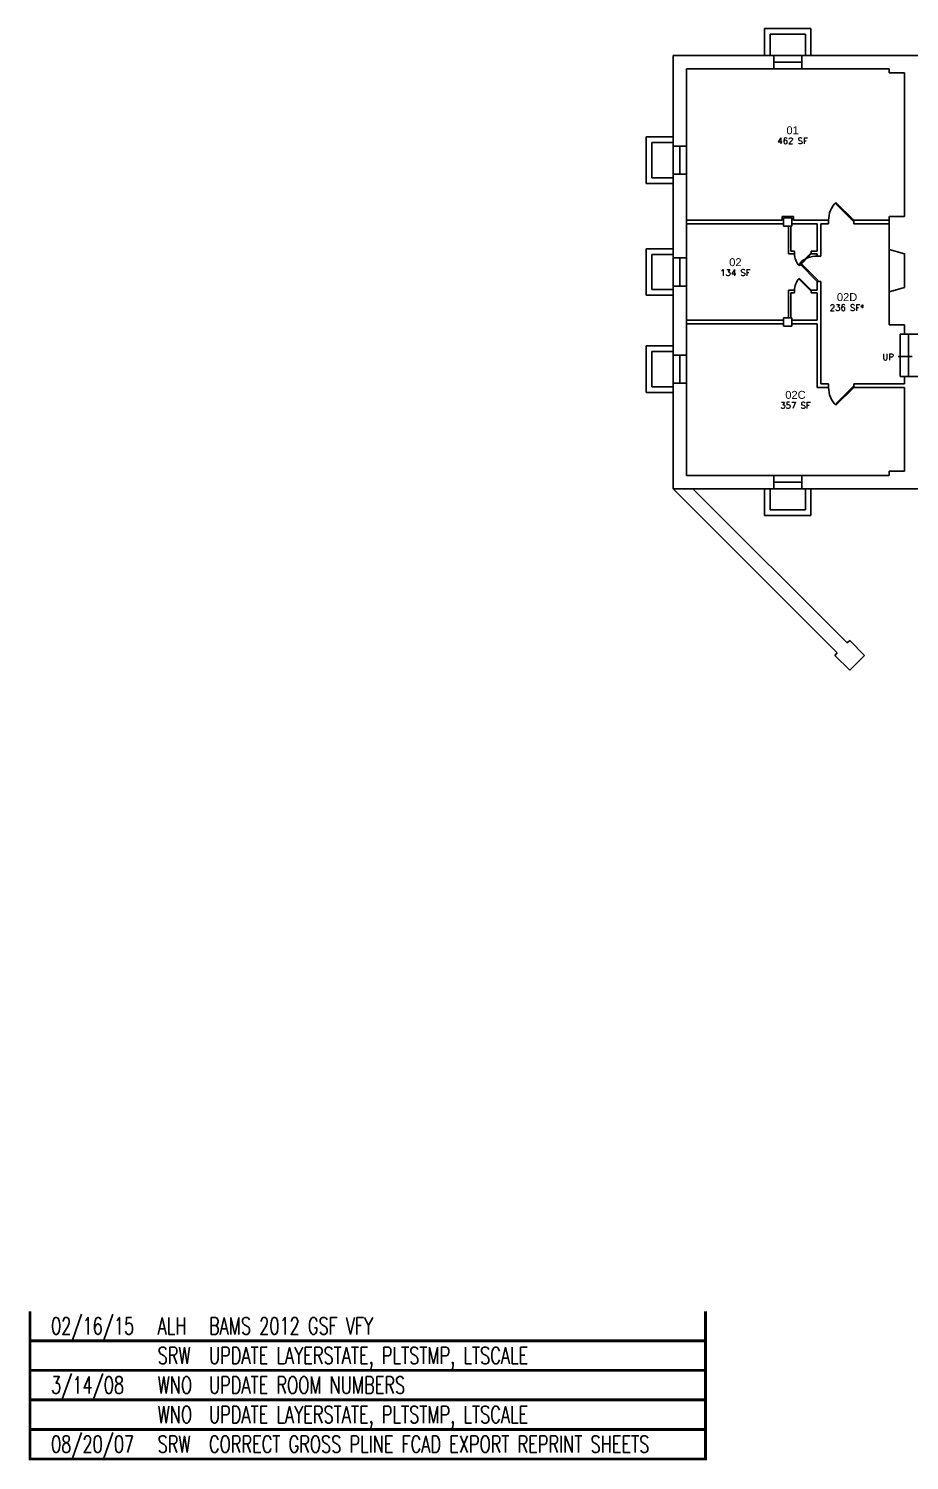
# Model space of a CAD drawing. Header units: inches. Extents: x -346 to 2997, y 75 to 2144.
# Drawn here: x -346 to 906, y 75 to 2110 of the extents above; entities that cross this region are included whole.
import ezdxf
from ezdxf.enums import TextEntityAlignment as Align

# ---------------------------------------------------------------- set-up
doc = ezdxf.new("R2010")
doc.units = ezdxf.units.IN
doc.header["$MEASUREMENT"] = 0
doc.layers.get('0').update_dxf_attribs({"linetype": 'CONTINUOUS'})
for name, color, linetype in [('A-ANNO-REVS', 1, 'CONTINUOUS'), ('A-DOOR', 2, 'CONTINUOUS'), ('A-FLOR-LEVL', 3, 'CONTINUOUS'), ('A-GLAZ', 2, 'CONTINUOUS'), ('A-SPAC-ANOT', 4, 'CONTINUOUS'), ('A-SPAC-RMNO', 4, 'CONTINUOUS'), ('A-SPAC-RMTW', 4, 'CONTINUOUS'), ('A-WALL', 7, 'CONTINUOUS'), ('L-SITE', 1, 'CONTINUOUS'), ('P-FIXT', 3, 'CONTINUOUS'), ('S-COLS', 5, 'CONTINUOUS')]:
    doc.layers.add(name, color=color, linetype=linetype)
doc.styles.add('FAI1', font='arial.ttf')
doc.styles.add('REVS', font='romans.shx', dxfattribs={"width": 0.7})
doc.styles.add('ROMANS', font='romans.shx')
doc.styles.add('simplex', font='simplex.shx')

# ---------------------------------------------------------------- blocks, each defined once
blk = doc.blocks.new('AWI002')
blk.add_line((-0.5, -1), (0.5, -1))
blk = doc.blocks.new('FMGRM1')
at = {"style": 'FAI1'}
for tag, p in [('DATA1', (0, -0.284)), ('DATA2', (0, -0.443)), ('DATA3', (0, -0.602)), ('DATA4', (0, -0.762)), ('DATA5', (0, -0.921))]:
    blk.add_attdef(tag, text='', height=0.117, dxfattribs=at).set_placement(p, align=Align.CENTER)
at = {"layer": 'A-SPAC-RMNO', "style": 'FAI1'}
blk.add_attdef('RMNUMB', text='', height=0.16, dxfattribs=at).set_placement((0, 0), align=Align.MIDDLE)
blk = doc.blocks.new('14_revision')
at = {"const_width": 4}
blk.add_lwpolyline([(960, 42), (960, 0), (0, 0), (0, 42)], dxfattribs=at)
at = {"style": 'REVS', "width": 0.7}
for tag, p in [('REVDATE', (29.9, 21.1)), ('REVINITIALS', (181.4, 21.1)), ('REVREASON', (254.4, 21.1))]:
    blk.add_attdef(tag, text='', height=24, dxfattribs=at).set_placement(p, align=Align.MIDDLE_LEFT)
blk = doc.blocks.new('SREV_UPDATE')
at = {"layer": 'A-ANNO-REVS'}
blk.add_blockref('14_revision', (0, 0), dxfattribs=at).add_auto_attribs({'REVREASON': 'UPDATE LAYERSTATE, PLTSTMP, LTSCALE', 'REVINITIALS': 'SRW'})
blk = doc.blocks.new('ADO101')
for p, q in [((0.465624, -0.034373), (-0.240645, 0.671896)), ((-0.207108, 0.707105), (0.499997, 0)), ((0.499997, 0), (0.465624, -0.034373))]:
    blk.add_line(p, q)
blk.add_arc((0.499997, 0), 0.999997, 135, 180)
blk = doc.blocks.new('ADO001')
for p, q in [((0.207106, 0.707105), (-0.499999, 0)), ((-0.465625, -0.034373), (0.240643, 0.671896)), ((-0.499999, 0), (-0.465625, -0.034373))]:
    blk.add_line(p, q)
blk.add_arc((-0.499999, 0), 0.999997, 0, 45)

msp = doc.modelspace()

# ---------------------------------------------------------------- linework, layer by layer
at = {"layer": 'A-FLOR-LEVL'}
for p, q in [((892.3, 1675.1), (892.3, 1615.1)), ((898.7, 1675.1), (892.3, 1675.1)), ((904.3, 1675.1), (904.3, 1615.1)), ((909.5, 1643.4), (889.7, 1643.4)), ((898.7, 1615.1), (892.3, 1615.1))]:
    msp.add_line(p, q, dxfattribs=at)
at = {"layer": 'A-GLAZ'}
for p, q in [((752.7, 2071.6), (712.7, 2071.6)), ((752.7, 2052.6), (712.7, 2052.6)), ((569.7, 1902.6), (569.7, 1942.6)), ((588.7, 1902.6), (588.7, 1942.6)), ((569.7, 1743.6), (569.7, 1783.6)), ((588.7, 1743.6), (588.7, 1783.6)), ((569.7, 1605.6), (569.7, 1645.6)), ((588.7, 1605.6), (588.7, 1645.6)), ((712.7, 1474.6), (752.7, 1474.6)), ((712.7, 1455.6), (752.7, 1455.6))]:
    msp.add_line(p, q, dxfattribs=at)
at = {"layer": 'A-WALL'}
for p, q in [((699.7, 2109.6), (699.7, 2071.6)), ((765.7, 2109.6), (699.7, 2109.6)), ((707.7, 2101.6), (707.7, 2071.6)), ((757.7, 2101.6), (707.7, 2101.6)), ((757.7, 2071.6), (757.7, 2101.6)), ((765.7, 2071.6), (765.7, 2109.6)), ((917.7, 2071.6), (569.7, 2071.6)), ((569.7, 2071.6), (569.7, 1455.6)), ((712.7, 2071.6), (712.7, 2052.6)), ((752.7, 2071.6), (752.7, 2052.6)), ((588.7, 1474.6), (588.7, 2052.6)), ((588.7, 2052.6), (876.7, 2052.6)), ((876.7, 2046.6), (876.7, 2052.6)), ((898.7, 2046.6), (876.7, 2046.6)), ((898.7, 2046.6), (898.7, 2004.6)), ((898.7, 1842.6), (898.7, 2046.6)), ((531.7, 1955.6), (531.7, 1889.6)), ((569.7, 1955.6), (531.7, 1955.6)), ((539.7, 1947.6), (539.7, 1897.6)), ((569.7, 1947.6), (539.7, 1947.6)), ((569.7, 1942.6), (588.7, 1942.6)), ((539.7, 1897.6), (569.7, 1897.6)), ((569.7, 1902.6), (588.7, 1902.6)), ((531.7, 1889.6), (569.7, 1889.6)), ((588.7, 1837.1), (724.7, 1837.1)), ((588.7, 1832.1), (726.7, 1832.1)), ((724.7, 1837.1), (724.7, 1842.6)), ((724.7, 1842.6), (740.7, 1842.6)), ((738.7, 1832.1), (774.7, 1832.1)), ((740.7, 1842.6), (740.7, 1837.1)), ((740.7, 1837.1), (790.7, 1837.1)), ((774.7, 1832.1), (774.7, 1793.2)), ((779.7, 1832.1), (779.7, 1786.3)), ((779.7, 1832.1), (790.7, 1832.1)), ((790.7, 1837.1), (790.7, 1832.1)), ((826.7, 1837.1), (876.7, 1837.1)), ((826.7, 1837.1), (826.7, 1832.1)), ((826.7, 1832.1), (876.7, 1832.1)), ((733.7, 1828.6), (733.7, 1789.6)), ((737.3, 1828.6), (737.3, 1793.2)), ((531.7, 1796.6), (531.7, 1730.6)), ((569.7, 1796.6), (531.7, 1796.6)), ((737.3, 1793.2), (742.2, 1793.2)), ((766.2, 1793.2), (774.7, 1793.2)), ((539.7, 1788.6), (539.7, 1738.6)), ((569.7, 1788.6), (539.7, 1788.6)), ((569.7, 1783.6), (588.7, 1783.6)), ((733.7, 1789.6), (742.2, 1789.6)), ((766.2, 1789.6), (774.7, 1789.6)), ((774.7, 1789.6), (774.7, 1786.3)), ((779.7, 1786.3), (774.7, 1786.3)), ((779.7, 1750.3), (774.7, 1750.3)), ((774.7, 1750.3), (774.7, 1737.6)), ((779.7, 1750.3), (779.7, 1604.6)), ((531.7, 1730.6), (569.7, 1730.6)), ((539.7, 1738.6), (569.7, 1738.6)), ((569.7, 1743.6), (588.7, 1743.6)), ((733.7, 1698.6), (733.7, 1737.6)), ((733.7, 1737.6), (742.2, 1737.6)), ((737.3, 1698.6), (737.3, 1733.9)), ((737.3, 1733.9), (742.2, 1733.9)), ((766.2, 1737.6), (774.7, 1737.6)), ((766.2, 1733.9), (774.7, 1733.9)), ((774.7, 1733.9), (774.7, 1695.1)), ((726.7, 1695.1), (588.7, 1695.1)), ((726.7, 1690.1), (588.7, 1690.1)), ((774.7, 1695.1), (738.7, 1695.1)), ((774.7, 1690.1), (738.7, 1690.1)), ((774.7, 1690.1), (774.7, 1599.6)), ((898.7, 1675.1), (898.7, 1688.6)), ((928.3, 1675.1), (898.7, 1675.1)), ((569.7, 1658.6), (531.7, 1658.6)), ((531.7, 1658.6), (531.7, 1592.6)), ((569.7, 1650.6), (539.7, 1650.6)), ((539.7, 1650.6), (539.7, 1600.6)), ((569.7, 1645.6), (588.7, 1645.6)), ((898.7, 1615.1), (928.3, 1615.1)), ((898.7, 1604.6), (898.7, 1615.1)), ((531.7, 1592.6), (569.7, 1592.6)), ((539.7, 1600.6), (569.7, 1600.6)), ((569.7, 1605.6), (588.7, 1605.6)), ((790.7, 1599.6), (774.7, 1599.6)), ((790.7, 1604.6), (779.7, 1604.6)), ((790.7, 1604.6), (790.7, 1599.6)), ((898.7, 1604.6), (826.7, 1604.6)), ((826.7, 1604.6), (826.7, 1599.6)), ((898.7, 1599.6), (826.7, 1599.6)), ((898.7, 1480.6), (898.7, 1599.6)), ((588.7, 1474.6), (876.7, 1474.6)), ((712.7, 1455.6), (712.7, 1474.6)), ((752.7, 1455.6), (752.7, 1474.6)), ((876.7, 1480.6), (898.7, 1480.6)), ((876.7, 1474.6), (876.7, 1480.6)), ((1025.3, 1455.6), (569.7, 1455.6)), ((699.7, 1455.6), (699.7, 1417.6)), ((707.7, 1455.6), (707.7, 1425.6)), ((757.7, 1425.6), (757.7, 1455.6)), ((765.7, 1417.6), (765.7, 1455.6)), ((707.7, 1425.6), (757.7, 1425.6)), ((699.7, 1417.6), (765.7, 1417.6))]:
    msp.add_line(p, q, dxfattribs=at)
at = {"layer": 'A-WALL', "flags": 128}
for points in [[(742.2, 1789.6), (742.2, 1793.2)], [(766.2, 1789.6), (766.2, 1793.2)], [(742.2, 1737.6), (742.2, 1733.9)], [(766.2, 1737.6), (766.2, 1733.9)]]:
    msp.add_lwpolyline(points, dxfattribs=at)
at = {"layer": 'L-SITE'}
for p, q in [((569.7, 1455.6), (803.1, 1222.2)), ((598, 1455.6), (817.2, 1236.4)), ((799.5, 1218.7), (803.1, 1222.2)), ((817.2, 1236.4), (820.7, 1239.9)), ((820.7, 1239.9), (841.9, 1218.7)), ((799.5, 1218.7), (820.7, 1197.5)), ((820.7, 1197.5), (841.9, 1218.7))]:
    msp.add_line(p, q, dxfattribs=at)
at = {"layer": 'P-FIXT'}
for p, q in [((876.7, 1842.6), (898.7, 1842.6)), ((876.7, 1688.6), (876.7, 1842.6)), ((876.7, 1795.6), (898.7, 1789.6)), ((898.7, 1741.6), (898.7, 1789.6)), ((876.7, 1735.6), (898.7, 1741.6)), ((876.7, 1688.6), (898.7, 1688.6))]:
    msp.add_line(p, q, dxfattribs=at)
at = {"layer": 'S-COLS'}
for p, q in [((726.7, 1840.6), (738.7, 1840.6)), ((726.7, 1828.6), (726.7, 1840.6)), ((738.7, 1840.6), (738.7, 1828.6)), ((738.7, 1828.6), (726.7, 1828.6)), ((738.7, 1698.6), (726.7, 1698.6)), ((726.7, 1698.6), (726.7, 1686.6)), ((738.7, 1686.6), (738.7, 1698.6)), ((726.7, 1686.6), (738.7, 1686.6))]:
    msp.add_line(p, q, dxfattribs=at)

# ---------------------------------------------------------------- block references
at = {"layer": 'A-ANNO-REVS'}
for p, values in [((-344.1, 244.5), {'REVREASON': 'BAMS 2012 GSF VFY', 'REVINITIALS': 'ALH', 'REVDATE': '02/16/15'}), ((-344.1, 160.5), {'REVREASON': 'UPDATE ROOM NUMBERS', 'REVINITIALS': 'WNO', 'REVDATE': '3/14/08'}), ((-344.1, 118.5), {'REVREASON': 'UPDATE LAYERSTATE, PLTSTMP, LTSCALE', 'REVINITIALS': 'WNO'}), ((-344.1, 76.5), {'REVREASON': 'CORRECT GROSS PLINE FCAD EXPORT REPRINT SHEETS', 'REVINITIALS': 'SRW', 'REVDATE': '08/20/07'})]:
    msp.add_blockref('14_revision', p, dxfattribs=at).add_auto_attribs(values)
msp.add_blockref('SREV_UPDATE', (-344.1, 202.5), dxfattribs=at)
at = {"layer": 'A-DOOR'}
for p, xscale, yscale, zscale in [((808.7, 1837.1), 36, 36, 80), ((754.2, 1737.6), 24.00007200021597, 24.00007200021597, 53.33349333381327)]:
    msp.add_blockref('ADO101', p, dxfattribs=dict(at, xscale=xscale, yscale=yscale, zscale=zscale))
for name, p, xscale, yscale, zscale, rotation in [('ADO101', (754.2, 1789.6), -24.00007200021597, 24.00007200021594, 53.33349333381327, 180), ('ADO001', (774.7, 1768.3), 36, 36, 36, 90), ('ADO001', (808.7, 1599.6), 36.00010800032796, 36.00010800032796, 90.00027000081991, 180)]:
    msp.add_blockref(name, p, dxfattribs=dict(at, xscale=xscale, yscale=yscale, zscale=zscale, rotation=rotation))
at = {"layer": 'A-GLAZ', "xscale": 40, "yscale": 9.501249, "zscale": 36}
msp.add_blockref('AWI002', (732.7, 2071.6), dxfattribs=at)
at = {"layer": 'A-GLAZ', "xscale": 40, "yscale": 9.5, "zscale": 36}
for p, rotation in [((588.7, 1922.6), 270), ((588.7, 1763.6), 270), ((588.7, 1625.6), 270), ((732.7, 1455.6), 180)]:
    msp.add_blockref('AWI002', p, dxfattribs=dict(at, rotation=rotation))
at = {"layer": 'A-SPAC-RMTW'}
ref = msp.add_blockref('FMGRM1', (739.6, 1965.1), dxfattribs=dict(at, xscale=70.54999999999998, yscale=70.54999999999998, zscale=70.54999999999998))
ref.add_attrib('RMNUMB', '01', dxfattribs={"layer": 'A-SPAC-RMNO', "height": 11.29, "style": 'FAI1'}).set_placement((739.6, 1965.1), align=Align.MIDDLE)
ref = msp.add_blockref('FMGRM1', (658.3, 1777.6), dxfattribs=dict(at, xscale=70.54999999999998, yscale=70.54999999999998, zscale=70.54999999999998))
ref.add_attrib('RMNUMB', '02', dxfattribs={"layer": 'A-SPAC-RMNO', "height": 11.29, "style": 'FAI1'}).set_placement((658.3, 1777.6), align=Align.MIDDLE)
ref = msp.add_blockref('FMGRM1', (817, 1728), dxfattribs=dict(at, xscale=70.54999999999998, yscale=70.54999999999998, zscale=70.54999999999998))
ref.add_attrib('RMNUMB', '02D', dxfattribs={"layer": 'A-SPAC-RMNO', "height": 11.29, "style": 'FAI1'}).set_placement((817, 1728), align=Align.MIDDLE)
ref = msp.add_blockref('FMGRM1', (743.7, 1589), dxfattribs=dict(at, xscale=70.54999999999998, yscale=70.54999999999998, zscale=70.54999999999998))
ref.add_attrib('RMNUMB', '02C', dxfattribs={"layer": 'A-SPAC-RMNO', "height": 11.29, "style": 'FAI1'}).set_placement((743.7, 1589), align=Align.MIDDLE)

# ---------------------------------------------------------------- texts
at = {"layer": 'A-FLOR-LEVL', "style": 'simplex'}
msp.add_text('UP', height=9, dxfattribs=at).set_placement((867.1, 1638.4))
at = {"layer": 'A-SPAC-ANOT', "style": 'ROMANS'}
for s, p in [('462 SF', (739.6, 1945.7)), ('134 SF', (658.3, 1758.2)), ('236 SF*', (817, 1708.6)), ('357 SF', (743.7, 1569.6))]:
    msp.add_text(s, height=8.82, dxfattribs=at).set_placement(p, align=Align.CENTER)

doc.saveas('drawing.dxf')
